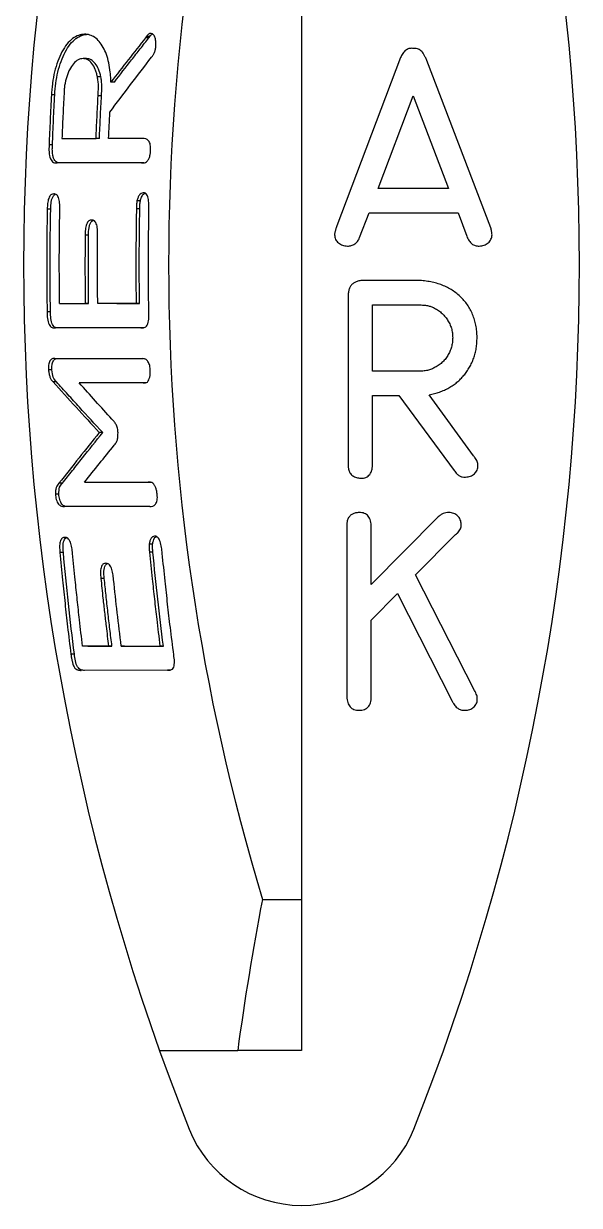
# Model space of a CAD drawing. Header units: inches. Extents: x -0.29 to 0.29, y -0.97 to 0.97.
# Drawn here: x -0.287 to 0.287, y -0.973 to 0.249 of the extents above; entities that cross this region are included whole.
import ezdxf

# ---------------------------------------------------------------- set-up
doc = ezdxf.new("R2010")
doc.units = ezdxf.units.IN
doc.header["$MEASUREMENT"] = 0

msp = doc.modelspace()

# ---------------------------------------------------------------- linework, layer by layer
at = {"color": 7, "linetype": 'Continuous', "lineweight": 25}
for p, q in [((0, 0.8125), (0, -0.8125)), ((-0.1578, 0.2348), (-0.1613, 0.2348)), ((-0.157, 0.236), (-0.1605, 0.236)), ((-0.2225, 0.2133), (-0.226, 0.2133)), ((0.1025, 0.2142), (0.0367, 0.0402)), ((0.1959, 0.0381), (0.1295, 0.2114)), ((-0.2076, 0.1943), (-0.2111, 0.1943)), ((-0.1936, 0.189), (-0.1971, 0.189)), ((-0.2553, 0.1759), (-0.2588, 0.1759)), ((-0.2069, 0.1746), (-0.2105, 0.1746)), ((0.0794, 0.0788), (0.1157, 0.1748)), ((0.1157, 0.1748), (0.152, 0.0788)), ((-0.2577, 0.1239), (-0.2612, 0.1239)), ((-0.2091, 0.1306), (-0.2126, 0.1306)), ((-0.1657, 0.1054), (-0.2527, 0.1054)), ((-0.1632, 0.1054), (-0.1657, 0.1054)), ((0.152, 0.0788), (0.0794, 0.0788)), ((-0.1667, 0.0663), (-0.1702, 0.0663)), ((-0.2595, 0.0577), (-0.263, 0.0577)), ((-0.1673, 0.058), (-0.1708, 0.058)), ((0.0601, 0.0281), (0.0699, 0.0536)), ((0.0699, 0.0536), (0.1621, 0.0536)), ((0.1621, 0.0536), (0.171, 0.0296)), ((-0.2204, 0.0306), (-0.2239, 0.0306)), ((0.1189, -0.0162), (0.0669, -0.0161)), ((0.0483, -0.0338), (0.0484, -0.2028)), ((-0.2597, -0.0485), (-0.2632, -0.0485)), ((-0.2503, -0.04), (-0.2238, -0.04)), ((-0.237, -0.04), (-0.2335, -0.04)), ((-0.2203, -0.04), (-0.2238, -0.04)), ((-0.1909, -0.04), (-0.1874, -0.04)), ((-0.1676, -0.04), (-0.1711, -0.04)), ((0.0736, -0.11), (0.0736, -0.0414)), ((0.0736, -0.0414), (0.1199, -0.0414)), ((-0.1663, -0.0652), (-0.2544, -0.0653)), ((-0.1628, -0.0652), (-0.1663, -0.0652)), ((-0.2552, -0.0969), (-0.164, -0.0969)), ((-0.2582, -0.1087), (-0.2617, -0.1087)), ((-0.2536, -0.1209), (-0.2571, -0.1209)), ((-0.1604, -0.1221), (-0.2299, -0.1221)), ((0.1177, -0.11), (0.0736, -0.11)), ((0.1781, -0.1976), (0.1321, -0.1343)), ((0.0736, -0.204), (0.0736, -0.1352)), ((0.0736, -0.1352), (0.1008, -0.1352)), ((0.1008, -0.1352), (0.158, -0.2125)), ((-0.2057, -0.1734), (-0.2092, -0.1734)), ((-0.2474, -0.2259), (-0.2509, -0.2259)), ((-0.2244, -0.2247), (-0.155, -0.2246)), ((-0.2511, -0.237), (-0.2546, -0.237)), ((-0.1569, -0.2498), (-0.2453, -0.2499)), ((0.1407, -0.2612), (0.0722, -0.3305)), ((0.0469, -0.2729), (0.047, -0.4463)), ((0.0722, -0.3305), (0.0722, -0.2717)), ((0.118, -0.3206), (0.1595, -0.2788)), ((-0.154, -0.2888), (-0.1575, -0.2888)), ((-0.2464, -0.2973), (-0.2499, -0.2973)), ((-0.1537, -0.297), (-0.1572, -0.297)), ((-0.204, -0.3242), (-0.2076, -0.3242)), ((0.1791, -0.4401), (0.118, -0.3206)), ((0.0722, -0.3673), (0.0993, -0.3398)), ((0.0993, -0.3398), (0.1558, -0.4512)), ((0.0722, -0.4466), (0.0722, -0.3673)), ((-0.235, -0.4027), (-0.2386, -0.4027)), ((-0.2212, -0.3943), (-0.2177, -0.3943)), ((-0.1961, -0.3942), (-0.1997, -0.3942)), ((-0.1865, -0.3942), (-0.1464, -0.3942)), ((-0.183, -0.3942), (-0.1865, -0.3942)), ((-0.183, -0.3942), (-0.1429, -0.3942)), ((-0.1429, -0.3942), (-0.1464, -0.3942)), ((-0.1387, -0.4191), (-0.2279, -0.4193)), ((-0.1352, -0.4191), (-0.1387, -0.4191)), ((-0.0404, -0.6562), (0, -0.6562)), ((0, -0.8125), (-0.066, -0.8125))]:
    msp.add_line(p, q, dxfattribs=at)
at = {"color": 7, "linetype": 'Continuous', "lineweight": 25, "flags": 128}
for points in [[(-0.2335, -0.04), (-0.2269, -0.04), (-0.2203, -0.04)], [(-0.1874, -0.04), (-0.1775, -0.04), (-0.1676, -0.04)]]:
    msp.add_lwpolyline(points, dxfattribs=at)
at = {"color": 7, "linetype": 'Continuous', "lineweight": 25}
for centre, radius, start, end in [((2.1288, 0), 2.4163, 158.2916, 201.7084), ((-2.1288, 0), 2.4163, 338.2916, 21.7084), ((2.1288, 0), 2.2663, 163.1676, 196.8324), ((2.741, -1.193), 2.8327, 169.0781, 172.2812), ((0, -0.8475), 0.125, 201.7084, 338.2916)]:
    msp.add_arc(centre, radius, start, end, dxfattribs=at)
for points, knots in [([(-0.2244, 0.2384), (-0.2254, 0.2383), (-0.2275, 0.2382), (-0.2317, 0.2371), (-0.2369, 0.2343), (-0.2428, 0.2285), (-0.248, 0.2205), (-0.2524, 0.2107), (-0.2557, 0.1997), (-0.2574, 0.1899), (-0.2583, 0.1819), (-0.2586, 0.1779), (-0.2588, 0.1759)], [0, 0, 0, 0, 0.062561, 0.12483, 0.249924, 0.374042, 0.499517, 0.624277, 0.749287, 0.874676, 0.93723, 1, 1, 1, 1]), ([(-0.2553, 0.1759), (-0.255, 0.1799), (-0.2546, 0.1839), (-0.2536, 0.1917), (-0.2529, 0.1956), (-0.2511, 0.2031), (-0.25, 0.2069), (-0.2475, 0.2138), (-0.2461, 0.217), (-0.2429, 0.223), (-0.2411, 0.2257), (-0.2374, 0.2304), (-0.2354, 0.2323), (-0.2314, 0.2354), (-0.2293, 0.2365), (-0.2251, 0.238), (-0.223, 0.2383), (-0.2209, 0.2384)], [0, 0, 0, 0, 0.125, 0.125, 0.25, 0.25, 0.375, 0.375, 0.5, 0.5, 0.625, 0.625, 0.75, 0.75, 0.875, 0.875, 1, 1, 1, 1]), ([(-0.1971, 0.189), (-0.1972, 0.1907), (-0.1973, 0.1941), (-0.198, 0.2008), (-0.1997, 0.2121), (-0.2047, 0.2259), (-0.2121, 0.2346), (-0.2181, 0.2375), (-0.2217, 0.2383), (-0.2235, 0.2384), (-0.2244, 0.2384)], [0, 0, 0, 0, 0.06268, 0.12502, 0.249766, 0.499213, 0.748811, 0.873947, 0.936777, 1, 1, 1, 1]), ([(-0.1613, 0.2348), (-0.1673, 0.2272), (-0.1793, 0.212), (-0.1912, 0.1967), (-0.1971, 0.189)], [0, 0, 0, 0, 0.498465, 1, 1, 1, 1]), ([(-0.1936, 0.189), (-0.1877, 0.1966), (-0.1817, 0.2043), (-0.1758, 0.2119), (-0.1728, 0.2157), (-0.1698, 0.2196), (-0.1668, 0.2234), (-0.1638, 0.2272), (-0.1608, 0.231), (-0.1578, 0.2348)], [0, 0, 0, 0, 0.000993294, 0.000993294, 0.000993294, 0.001489953, 0.001489953, 0.001489953, 0.001986617, 0.001986617, 0.001986617, 0.001986617]), ([(-0.1605, 0.236), (-0.1606, 0.2358), (-0.1609, 0.2353), (-0.1612, 0.235), (-0.1613, 0.2348)], [0, 0, 0, 0, 0.50002, 1, 1, 1, 1]), ([(-0.156, 0.2393), (-0.1564, 0.2393), (-0.1571, 0.2391), (-0.1583, 0.2385), (-0.1594, 0.2374), (-0.1601, 0.2365), (-0.1605, 0.236)], [0, 0, 0, 0, 0.250746, 0.499068, 0.748607, 1, 1, 1, 1]), ([(-0.1578, 0.2348), (-0.1577, 0.2349), (-0.1577, 0.235), (-0.1576, 0.2351), (-0.1575, 0.2352), (-0.1574, 0.2352), (-0.1574, 0.2353), (-0.1572, 0.2355), (-0.1571, 0.2358), (-0.157, 0.236)], [0, 0, 0, 0, 0.00001241595, 0.00001241595, 0.00001241595, 0.00002486355, 0.00002486355, 0.00002486355, 0.00004944854, 0.00004944854, 0.00004944854, 0.00004944854]), ([(-0.157, 0.236), (-0.1565, 0.2367), (-0.1557, 0.2378), (-0.1548, 0.2384), (-0.1544, 0.2386)], [0, 0, 0, 0, 0.556589, 1, 1, 1, 1]), ([(-0.1506, 0.2265), (-0.1506, 0.2274), (-0.1507, 0.229), (-0.1508, 0.2322), (-0.1515, 0.2358), (-0.1532, 0.2382), (-0.1548, 0.239), (-0.1556, 0.2392), (-0.156, 0.2393)], [0, 0, 0, 0, 0.150486, 0.249393, 0.499165, 0.749029, 0.892087, 1, 1, 1, 1]), ([(-0.1551, 0.2148), (-0.1545, 0.2155), (-0.1535, 0.2169), (-0.1519, 0.2195), (-0.1511, 0.2229), (-0.1508, 0.2253), (-0.1506, 0.2265)], [0, 0, 0, 0, 0.250653, 0.499596, 0.748807, 1, 1, 1, 1]), ([(0.1151, 0.2238), (0.1144, 0.2239), (0.113, 0.2239), (0.1111, 0.2236), (0.1093, 0.2228), (0.1076, 0.2218), (0.1061, 0.2204), (0.1047, 0.2186), (0.1035, 0.2165), (0.1028, 0.215), (0.1025, 0.2142)], [0, 0, 0, 0, 0.1216, 0.234761, 0.346222, 0.458938, 0.577979, 0.706875, 0.847112, 1, 1, 1, 1]), ([(0.1295, 0.2114), (0.1291, 0.2125), (0.1282, 0.2146), (0.1267, 0.2175), (0.1253, 0.2197), (0.1236, 0.2214), (0.1219, 0.2227), (0.1198, 0.2234), (0.1175, 0.2238), (0.1159, 0.2238), (0.1151, 0.2238)], [0, 0, 0, 0, 0.1782, 0.330029, 0.459111, 0.5663, 0.664595, 0.76729, 0.87824, 1, 1, 1, 1]), ([(-0.226, 0.2133), (-0.2268, 0.2132), (-0.2285, 0.213), (-0.2319, 0.2117), (-0.236, 0.2082), (-0.2396, 0.2029), (-0.2419, 0.1977), (-0.2428, 0.1948), (-0.2433, 0.1933)], [0, 0, 0, 0, 0.125351, 0.250219, 0.499842, 0.749682, 0.874203, 1, 1, 1, 1]), ([(-0.2111, 0.1943), (-0.2114, 0.1957), (-0.2121, 0.1984), (-0.2138, 0.2035), (-0.2167, 0.2086), (-0.2203, 0.2118), (-0.2235, 0.213), (-0.2252, 0.2132), (-0.226, 0.2133)], [0, 0, 0, 0, 0.125164, 0.249588, 0.499504, 0.749543, 0.874284, 1, 1, 1, 1]), ([(-0.2076, 0.1943), (-0.2083, 0.1971), (-0.2089, 0.1998), (-0.2109, 0.2045), (-0.2121, 0.2065), (-0.2147, 0.2098), (-0.2161, 0.2112), (-0.2192, 0.2128), (-0.2208, 0.2131), (-0.2225, 0.2133)], [0, 0, 0, 0, 0.25, 0.25, 0.5, 0.5, 0.75, 0.75, 1, 1, 1, 1]), ([(-0.1983, 0.1578), (-0.1912, 0.1673), (-0.1769, 0.1864), (-0.1623, 0.2053), (-0.1551, 0.2148)], [0, 0, 0, 0, 0.501874, 1, 1, 1, 1]), ([(-0.2433, 0.1933), (-0.2436, 0.192), (-0.2443, 0.1894), (-0.2451, 0.1853), (-0.2455, 0.181), (-0.2456, 0.1782), (-0.2457, 0.1768)], [0, 0, 0, 0, 0.250616, 0.50081, 0.75041, 1, 1, 1, 1]), ([(-0.2105, 0.1746), (-0.2104, 0.1763), (-0.2102, 0.1797), (-0.21, 0.1847), (-0.2103, 0.1897), (-0.2109, 0.1927), (-0.2111, 0.1943)], [0, 0, 0, 0, 0.251344, 0.502471, 0.751248, 1, 1, 1, 1]), ([(-0.2069, 0.1746), (-0.2068, 0.178), (-0.2066, 0.1814), (-0.2066, 0.1864), (-0.2067, 0.188), (-0.2071, 0.1912), (-0.2074, 0.1927), (-0.2076, 0.1943)], [0, 0, 0, 0, 0.5, 0.5, 0.75, 0.75, 1, 1, 1, 1]), ([(-0.2588, 0.1759), (-0.2592, 0.1672), (-0.2601, 0.1499), (-0.2608, 0.1326), (-0.2612, 0.1239)], [0, 0, 0, 0, 0.5, 1, 1, 1, 1]), ([(-0.2577, 0.1239), (-0.2575, 0.1283), (-0.2573, 0.1326), (-0.2572, 0.1369), (-0.257, 0.1413), (-0.2568, 0.1456), (-0.2566, 0.1499), (-0.2562, 0.1586), (-0.2558, 0.1672), (-0.2553, 0.1759)], [0, 0, 0, 0, 0.000330099, 0.000330099, 0.000330099, 0.000660198, 0.000660198, 0.000660198, 0.001320388, 0.001320388, 0.001320388, 0.001320388]), ([(-0.2457, 0.1768), (-0.2461, 0.1691), (-0.2469, 0.1537), (-0.2476, 0.1383), (-0.2479, 0.1306)], [0, 0, 0, 0, 0.500059, 1, 1, 1, 1]), ([(-0.2126, 0.1306), (-0.2123, 0.138), (-0.2116, 0.1526), (-0.2108, 0.1673), (-0.2105, 0.1746)], [0, 0, 0, 0, 0.499942, 1, 1, 1, 1]), ([(-0.2091, 0.1306), (-0.2089, 0.1343), (-0.2088, 0.138), (-0.2086, 0.1416), (-0.2084, 0.1453), (-0.2083, 0.149), (-0.2081, 0.1526), (-0.2077, 0.16), (-0.2074, 0.1673), (-0.2069, 0.1746)], [0, 0, 0, 0, 0.000279707, 0.000279707, 0.000279707, 0.000559414, 0.000559414, 0.000559414, 0.001118828, 0.001118828, 0.001118828, 0.001118828]), ([(-0.1996, 0.1306), (-0.1994, 0.1352), (-0.199, 0.1442), (-0.1985, 0.1533), (-0.1983, 0.1578)], [0, 0, 0, 0, 0.499966, 1, 1, 1, 1]), ([(-0.2612, 0.1239), (-0.2612, 0.1227), (-0.2613, 0.1202), (-0.2612, 0.1152), (-0.2603, 0.1104), (-0.2584, 0.1072), (-0.2566, 0.1058), (-0.2547, 0.1053), (-0.2534, 0.1053), (-0.2527, 0.1054)], [0, 0, 0, 0, 0.124874, 0.2494117, 0.4984614, 0.6211107, 0.7491442, 0.8741644, 1, 1, 1, 1]), ([(-0.2502, 0.1055), (-0.2511, 0.1055), (-0.2528, 0.1055), (-0.255, 0.1072), (-0.2566, 0.1101), (-0.2576, 0.1144), (-0.2579, 0.1191), (-0.2577, 0.1225), (-0.2577, 0.1239)], [0, 0, 0, 0, 0.189786, 0.34207, 0.495125, 0.636594, 0.85121, 1, 1, 1, 1]), ([(-0.1561, 0.1181), (-0.1561, 0.1191), (-0.1561, 0.1211), (-0.1563, 0.1241), (-0.1571, 0.1266), (-0.1586, 0.1291), (-0.1611, 0.1305), (-0.1631, 0.1306), (-0.1642, 0.1306)], [0, 0, 0, 0, 0.125401, 0.250485, 0.375452, 0.500728, 0.749431, 1, 1, 1, 1]), ([(-0.1613, 0.1057), (-0.1607, 0.1063), (-0.1594, 0.1075), (-0.1575, 0.11), (-0.1567, 0.1132), (-0.1563, 0.1159), (-0.1562, 0.1173), (-0.1561, 0.1181)], [0, 0, 0, 0, 0.250657, 0.499941, 0.749049, 0.846768, 1, 1, 1, 1]), ([(-0.1657, 0.1054), (-0.165, 0.1054), (-0.1635, 0.1053), (-0.1621, 0.1055), (-0.1613, 0.1057)], [0, 0, 0, 0, 0.500125, 1, 1, 1, 1]), ([(-0.2563, 0.0733), (-0.2568, 0.0732), (-0.2578, 0.073), (-0.2592, 0.0725), (-0.2606, 0.071), (-0.2619, 0.0681), (-0.2629, 0.0634), (-0.263, 0.0596), (-0.263, 0.0577)], [0, 0, 0, 0, 0.125128, 0.250336, 0.372543, 0.500482, 0.74984, 1, 1, 1, 1]), ([(-0.2501, 0.0565), (-0.25, 0.0585), (-0.25, 0.0625), (-0.2507, 0.0675), (-0.2519, 0.0707), (-0.2532, 0.0724), (-0.2547, 0.0732), (-0.2558, 0.0733), (-0.2563, 0.0733)], [0, 0, 0, 0, 0.248474, 0.497542, 0.623156, 0.748543, 0.8738, 1, 1, 1, 1]), ([(-0.1639, 0.0746), (-0.1645, 0.0743), (-0.1658, 0.0739), (-0.1678, 0.0726), (-0.1692, 0.0697), (-0.1699, 0.0674), (-0.1702, 0.0663)], [0, 0, 0, 0, 0.250382, 0.499317, 0.748712, 1, 1, 1, 1]), ([(-0.1667, 0.0663), (-0.1663, 0.0675), (-0.1657, 0.0697), (-0.1644, 0.0724), (-0.163, 0.0735), (-0.1621, 0.0739), (-0.1617, 0.074)], [0, 0, 0, 0, 0.334463, 0.582994, 0.832977, 1, 1, 1, 1]), ([(-0.1578, 0.0565), (-0.1578, 0.0586), (-0.1578, 0.0628), (-0.1583, 0.068), (-0.1594, 0.0715), (-0.1607, 0.0736), (-0.1623, 0.0744), (-0.1633, 0.0745), (-0.1639, 0.0746)], [0, 0, 0, 0, 0.249249, 0.498761, 0.623969, 0.748938, 0.874207, 1, 1, 1, 1]), ([(-0.2595, 0.0577), (-0.2594, 0.0603), (-0.2593, 0.0642), (-0.2581, 0.0688), (-0.2568, 0.0714), (-0.2556, 0.0726), (-0.2549, 0.0727), (-0.2547, 0.0728)], [0, 0, 0, 0, 0.407166, 0.597143, 0.788791, 0.953927, 1, 1, 1, 1]), ([(-0.1702, 0.0663), (-0.1704, 0.0649), (-0.1708, 0.0622), (-0.1708, 0.0594), (-0.1708, 0.058)], [0, 0, 0, 0, 0.500012, 1, 1, 1, 1]), ([(-0.1673, 0.058), (-0.1673, 0.0587), (-0.1673, 0.0594), (-0.1673, 0.0601), (-0.1673, 0.0608), (-0.1672, 0.0615), (-0.1672, 0.0622), (-0.1671, 0.0636), (-0.1669, 0.0649), (-0.1667, 0.0663)], [0, 0, 0, 0, 0.0000536059, 0.0000536059, 0.0000536059, 0.0001073128, 0.0001073128, 0.0001073128, 0.00021372, 0.00021372, 0.00021372, 0.00021372]), ([(-0.263, 0.0577), (-0.2632, 0.048), (-0.2635, 0.0303), (-0.2635, 0.0111), (-0.2635, -0.0059), (-0.2635, -0.0236), (-0.2633, -0.0398), (-0.2632, -0.0485)], [0, 0, 0, 0, 0.274225, 0.5, 0.543189, 0.752561, 1, 1, 1, 1]), ([(-0.2597, -0.0485), (-0.26, -0.0308), (-0.2601, -0.0131), (-0.26, 0.0223), (-0.2599, 0.04), (-0.2595, 0.0577)], [0, 0, 0, 0, 0.5, 0.5, 1, 1, 1, 1]), ([(-0.2503, -0.04), (-0.2504, -0.0327), (-0.2505, -0.0194), (-0.2506, 0.0027), (-0.2505, 0.0276), (-0.2502, 0.0464), (-0.2501, 0.0565)], [0, 0, 0, 0, 0.225669, 0.41467, 0.687712, 1, 1, 1, 1]), ([(-0.1708, 0.058), (-0.1709, 0.0489), (-0.1712, 0.0326), (-0.1713, 0.0132), (-0.1713, -0.0031), (-0.1713, -0.0194), (-0.1712, -0.0328), (-0.1711, -0.04)], [0, 0, 0, 0, 0.277582, 0.500005, 0.59165, 0.778807, 1, 1, 1, 1]), ([(-0.158, -0.0492), (-0.1581, -0.0403), (-0.1583, -0.0239), (-0.1584, 0.0012), (-0.1583, 0.0275), (-0.158, 0.0463), (-0.1578, 0.0565)], [0, 0, 0, 0, 0.252679, 0.465411, 0.712478, 1, 1, 1, 1]), ([(-0.2171, 0.0463), (-0.2176, 0.0462), (-0.2186, 0.0461), (-0.2201, 0.0455), (-0.2214, 0.0441), (-0.2228, 0.0411), (-0.2237, 0.0364), (-0.2238, 0.0326), (-0.2239, 0.0306)], [0, 0, 0, 0, 0.1253197, 0.250709, 0.3730725, 0.5009608, 0.7502475, 1, 1, 1, 1]), ([(-0.2204, 0.0306), (-0.2203, 0.0332), (-0.2202, 0.0371), (-0.219, 0.0418), (-0.2177, 0.0444), (-0.2165, 0.0456), (-0.2157, 0.0458), (-0.2156, 0.0458)], [0, 0, 0, 0, 0.400035, 0.591063, 0.783678, 0.950098, 1, 1, 1, 1]), ([(-0.2109, 0.0294), (-0.2109, 0.0314), (-0.2109, 0.0355), (-0.2115, 0.0405), (-0.2128, 0.0437), (-0.214, 0.0455), (-0.2156, 0.0462), (-0.2166, 0.0463), (-0.2171, 0.0463)], [0, 0, 0, 0, 0.25045, 0.499211, 0.62408, 0.749078, 0.874148, 1, 1, 1, 1]), ([(0.0367, 0.0402), (0.0365, 0.0396), (0.036, 0.0384), (0.0354, 0.0368), (0.0351, 0.0355), (0.0346, 0.0342), (0.0343, 0.0328), (0.0343, 0.0317), (0.0343, 0.0311)], [0, 0, 0, 0, 0.220157, 0.39487, 0.541435, 0.649468, 0.826608, 1, 1, 1, 1]), ([(0.1971, 0.0311), (0.1971, 0.0317), (0.197, 0.0328), (0.1967, 0.0346), (0.1964, 0.0364), (0.196, 0.0376), (0.1959, 0.0381)], [0, 0, 0, 0, 0.2259974, 0.4914178, 0.7662558, 1, 1, 1, 1]), ([(-0.2239, 0.0306), (-0.2239, 0.0247), (-0.224, 0.0145), (-0.224, -0.0013), (-0.224, -0.0189), (-0.2239, -0.0323), (-0.2238, -0.04)], [0, 0, 0, 0, 0.252947, 0.433606, 0.670836, 1, 1, 1, 1]), ([(-0.2203, -0.04), (-0.2204, -0.0341), (-0.2204, -0.0282), (-0.2205, -0.0223), (-0.2205, -0.0165), (-0.2205, -0.0106), (-0.2205, -0.0047), (-0.2205, 0.0071), (-0.2205, 0.0189), (-0.2204, 0.0306)], [0, 0, 0, 0, 0.000448495, 0.000448495, 0.000448495, 0.000896988, 0.000896988, 0.000896988, 0.001793958, 0.001793958, 0.001793958, 0.001793958]), ([(-0.2108, -0.04), (-0.2109, -0.0335), (-0.211, -0.0219), (-0.211, -0.0086), (-0.211, 0.008), (-0.211, 0.0196), (-0.2109, 0.0294)], [0, 0, 0, 0, 0.28196, 0.500001, 0.576135, 1, 1, 1, 1]), ([(0.0343, 0.0311), (0.0343, 0.0303), (0.0345, 0.0287), (0.0352, 0.0263), (0.0365, 0.0243), (0.0382, 0.0226), (0.0402, 0.0212), (0.0424, 0.0202), (0.0449, 0.0195), (0.0466, 0.0195), (0.0475, 0.0194)], [0, 0, 0, 0, 0.127988, 0.249904, 0.36818, 0.490097, 0.615322, 0.739205, 0.865718, 1, 1, 1, 1]), ([(0.0475, 0.0194), (0.0482, 0.0194), (0.0496, 0.0194), (0.0515, 0.0199), (0.0534, 0.0205), (0.0551, 0.0215), (0.0566, 0.0227), (0.0579, 0.0242), (0.0591, 0.026), (0.0598, 0.0274), (0.0601, 0.0281)], [0, 0, 0, 0, 0.130338, 0.252182, 0.370626, 0.488416, 0.604093, 0.72711, 0.858039, 1, 1, 1, 1]), ([(0.171, 0.0296), (0.1713, 0.0288), (0.172, 0.0271), (0.1733, 0.025), (0.1746, 0.0231), (0.1762, 0.0217), (0.1779, 0.0205), (0.1798, 0.0198), (0.1818, 0.0194), (0.1832, 0.0194), (0.1839, 0.0194)], [0, 0, 0, 0, 0.155712, 0.294933, 0.423708, 0.54252, 0.656478, 0.767676, 0.879718, 1, 1, 1, 1]), ([(0.1839, 0.0194), (0.1847, 0.0195), (0.1865, 0.0195), (0.1889, 0.0203), (0.1912, 0.0213), (0.1932, 0.0227), (0.1949, 0.0244), (0.1961, 0.0264), (0.1969, 0.0287), (0.197, 0.0303), (0.1971, 0.0311)], [0, 0, 0, 0, 0.134406, 0.263812, 0.388741, 0.514081, 0.63611, 0.756416, 0.874147, 1, 1, 1, 1]), ([(0.2875, 0), (0.2875, 0.0001), (0.2875, 0.0004), (0.2875, 0.0007), (0.2875, 0.0008)], [0, 0, 0, 0, 0.471465, 1, 1, 1, 1]), ([(0.0669, -0.0161), (0.0654, -0.0161), (0.0625, -0.0161), (0.0585, -0.0168), (0.0551, -0.0181), (0.0523, -0.02), (0.0502, -0.0227), (0.0489, -0.0259), (0.0483, -0.0297), (0.0483, -0.0324), (0.0483, -0.0338)], [0, 0, 0, 0, 0.15384, 0.286948, 0.403942, 0.512601, 0.619501, 0.731605, 0.857209, 1, 1, 1, 1]), ([(0.1817, -0.075), (0.1816, -0.0729), (0.1814, -0.0687), (0.1805, -0.0626), (0.1791, -0.0568), (0.1771, -0.0513), (0.1747, -0.0461), (0.1717, -0.0412), (0.1681, -0.0367), (0.1641, -0.0326), (0.1597, -0.0288), (0.1548, -0.0255), (0.1497, -0.0227), (0.1442, -0.0204), (0.1383, -0.0185), (0.1322, -0.0173), (0.1257, -0.0164), (0.1212, -0.0162), (0.1189, -0.0162)], [0, 0, 0, 0, 0.066973, 0.130798, 0.192516, 0.252737, 0.311919, 0.370508, 0.42962, 0.489933, 0.550435, 0.610788, 0.671641, 0.733202, 0.796041, 0.861499, 0.929372, 1, 1, 1, 1]), ([(-0.2632, -0.0485), (-0.2632, -0.0497), (-0.2631, -0.052), (-0.2628, -0.0566), (-0.2616, -0.0624), (-0.2586, -0.0648), (-0.2562, -0.0653), (-0.255, -0.0653), (-0.2544, -0.0653)], [0, 0, 0, 0, 0.125595, 0.251072, 0.499792, 0.748039, 0.874007, 1, 1, 1, 1]), ([(-0.2509, -0.0653), (-0.2521, -0.0653), (-0.2533, -0.0653), (-0.2557, -0.0643), (-0.2569, -0.0634), (-0.2586, -0.0601), (-0.2591, -0.0578), (-0.2596, -0.0532), (-0.2596, -0.0509), (-0.2597, -0.0485)], [0, 0, 0, 0, 0.25, 0.25, 0.5, 0.5, 0.75, 0.75, 1, 1, 1, 1]), ([(0.1199, -0.0414), (0.1217, -0.0414), (0.1249, -0.0415), (0.1293, -0.0418), (0.1331, -0.0428), (0.1353, -0.0438), (0.1364, -0.0442)], [0, 0, 0, 0, 0.3149808, 0.5657016, 0.782137, 1, 1, 1, 1]), ([(0.1364, -0.0442), (0.1379, -0.045), (0.1408, -0.0465), (0.1447, -0.0494), (0.1481, -0.0529), (0.151, -0.0568), (0.1534, -0.0611), (0.1552, -0.0656), (0.1562, -0.0704), (0.1564, -0.0737), (0.1564, -0.0754)], [0, 0, 0, 0, 0.125904, 0.249604, 0.372836, 0.49813, 0.624034, 0.747355, 0.872016, 1, 1, 1, 1]), ([(-0.1663, -0.0652), (-0.1657, -0.0653), (-0.1645, -0.0653), (-0.1622, -0.065), (-0.1592, -0.063), (-0.1581, -0.0572), (-0.1579, -0.0526), (-0.1579, -0.0503), (-0.158, -0.0492)], [0, 0, 0, 0, 0.125322, 0.25036, 0.499111, 0.747675, 0.87379, 1, 1, 1, 1]), ([(0.1321, -0.1343), (0.1339, -0.1339), (0.1376, -0.1332), (0.1428, -0.1316), (0.1478, -0.1296), (0.1525, -0.1273), (0.1568, -0.1246), (0.1609, -0.1215), (0.1647, -0.1181), (0.1681, -0.1143), (0.1712, -0.1102), (0.174, -0.1059), (0.1763, -0.1013), (0.1783, -0.0965), (0.1797, -0.0914), (0.1809, -0.0862), (0.1815, -0.0807), (0.1816, -0.0769), (0.1817, -0.075)], [0, 0, 0, 0, 0.066714, 0.131686, 0.194568, 0.256276, 0.316622, 0.377186, 0.437587, 0.498732, 0.559614, 0.620242, 0.681007, 0.741738, 0.803735, 0.867258, 0.932516, 1, 1, 1, 1]), ([(0.1564, -0.0754), (0.1564, -0.077), (0.1562, -0.0803), (0.1552, -0.0851), (0.1536, -0.0896), (0.1514, -0.0939), (0.1486, -0.0978), (0.1453, -0.1012), (0.1416, -0.1042), (0.1388, -0.1057), (0.1374, -0.1065)], [0, 0, 0, 0, 0.129781, 0.254908, 0.378839, 0.503945, 0.629035, 0.750834, 0.874122, 1, 1, 1, 1]), ([(-0.2552, -0.0969), (-0.2557, -0.0969), (-0.2566, -0.0969), (-0.2583, -0.0972), (-0.26, -0.0987), (-0.2612, -0.1012), (-0.2617, -0.1036), (-0.2618, -0.1061), (-0.2617, -0.1079), (-0.2617, -0.1087)], [0, 0, 0, 0, 0.1253737, 0.2506363, 0.4999935, 0.6265017, 0.7501874, 0.8750516, 1, 1, 1, 1]), ([(-0.2582, -0.1087), (-0.2583, -0.107), (-0.2583, -0.1052), (-0.2579, -0.1019), (-0.2574, -0.1004), (-0.2561, -0.0983), (-0.2552, -0.0976), (-0.2535, -0.0969), (-0.2526, -0.0969), (-0.2517, -0.0969)], [0, 0, 0, 0, 0.25, 0.25, 0.5, 0.5, 0.75, 0.75, 1, 1, 1, 1]), ([(-0.1564, -0.1094), (-0.1565, -0.1085), (-0.1567, -0.1067), (-0.157, -0.1041), (-0.1578, -0.1018), (-0.1591, -0.0992), (-0.1608, -0.0978), (-0.1626, -0.0972), (-0.1635, -0.097), (-0.164, -0.0969)], [0, 0, 0, 0, 0.12565, 0.251319, 0.374863, 0.50118, 0.749984, 0.849382, 1, 1, 1, 1]), ([(-0.2617, -0.1087), (-0.2616, -0.11), (-0.2612, -0.1125), (-0.2604, -0.1162), (-0.2589, -0.119), (-0.2577, -0.1203), (-0.2571, -0.1209)], [0, 0, 0, 0, 0.25111, 0.500407, 0.74894, 1, 1, 1, 1]), ([(-0.2536, -0.1209), (-0.2548, -0.1196), (-0.256, -0.1182), (-0.2576, -0.1139), (-0.2579, -0.1113), (-0.2582, -0.1087)], [0, 0, 0, 0, 0.5, 0.5, 1, 1, 1, 1]), ([(-0.1592, -0.1212), (-0.1588, -0.1204), (-0.158, -0.1189), (-0.1569, -0.1162), (-0.1565, -0.1128), (-0.1564, -0.1105), (-0.1564, -0.1094)], [0, 0, 0, 0, 0.251281, 0.501162, 0.749483, 1, 1, 1, 1]), ([(0.1374, -0.1065), (0.1361, -0.1071), (0.1335, -0.1084), (0.1299, -0.1093), (0.1268, -0.1097), (0.1241, -0.1099), (0.121, -0.11), (0.1188, -0.11), (0.1177, -0.11)], [0, 0, 0, 0, 0.211545, 0.424762, 0.540077, 0.67459, 0.828575, 1, 1, 1, 1]), ([(-0.2571, -0.1209), (-0.2492, -0.1297), (-0.2333, -0.1472), (-0.2172, -0.1647), (-0.2092, -0.1734)], [0, 0, 0, 0, 0.5021895, 1, 1, 1, 1]), ([(-0.2057, -0.1734), (-0.2137, -0.1647), (-0.2218, -0.1559), (-0.2298, -0.1472), (-0.2338, -0.1428), (-0.2377, -0.1384), (-0.2417, -0.134), (-0.2457, -0.1297), (-0.2497, -0.1253), (-0.2536, -0.1209)], [0, 0, 0, 0, 0.00130655, 0.00130655, 0.00130655, 0.001959841, 0.001959841, 0.001959841, 0.002613136, 0.002613136, 0.002613136, 0.002613136]), ([(-0.1961, -0.1596), (-0.2018, -0.1534), (-0.2131, -0.1409), (-0.2243, -0.1284), (-0.2299, -0.1221)], [0, 0, 0, 0, 0.498446, 1, 1, 1, 1]), ([(-0.1639, -0.1221), (-0.1631, -0.1221), (-0.1615, -0.1222), (-0.16, -0.1215), (-0.1592, -0.1212)], [0, 0, 0, 0, 0.500394, 1, 1, 1, 1]), ([(-0.1898, -0.1737), (-0.1899, -0.1729), (-0.19, -0.1714), (-0.1903, -0.169), (-0.1909, -0.1668), (-0.1921, -0.1644), (-0.1939, -0.1621), (-0.1954, -0.1604), (-0.1961, -0.1596)], [0, 0, 0, 0, 0.1252084, 0.2504724, 0.3747414, 0.4996642, 0.7496725, 1, 1, 1, 1]), ([(-0.2092, -0.1734), (-0.2161, -0.1821), (-0.2302, -0.1996), (-0.244, -0.2171), (-0.2509, -0.2259)], [0, 0, 0, 0, 0.497824, 1, 1, 1, 1]), ([(-0.2474, -0.2259), (-0.244, -0.2215), (-0.2405, -0.2171), (-0.237, -0.2128), (-0.2336, -0.2084), (-0.2301, -0.204), (-0.2266, -0.1996), (-0.2197, -0.1909), (-0.2127, -0.1822), (-0.2057, -0.1734)], [0, 0, 0, 0, 0.000646895, 0.000646895, 0.000646895, 0.001293789, 0.001293789, 0.001293789, 0.002587509, 0.002587509, 0.002587509, 0.002587509]), ([(-0.1938, -0.1866), (-0.1932, -0.1859), (-0.1921, -0.1846), (-0.1905, -0.1819), (-0.19, -0.1787), (-0.1899, -0.176), (-0.1899, -0.1746), (-0.1898, -0.1737)], [0, 0, 0, 0, 0.2511275, 0.5006446, 0.7489669, 0.8467647, 1, 1, 1, 1]), ([(-0.2244, -0.2247), (-0.2193, -0.2183), (-0.2092, -0.2056), (-0.1989, -0.1929), (-0.1938, -0.1866)], [0, 0, 0, 0, 0.5016103, 1, 1, 1, 1]), ([(0.0484, -0.2028), (0.0484, -0.204), (0.0483, -0.206), (0.0484, -0.2085), (0.0484, -0.2101), (0.0486, -0.2109), (0.0487, -0.2113)], [0, 0, 0, 0, 0.428028, 0.697539, 0.863684, 1, 1, 1, 1]), ([(0.0611, -0.2206), (0.0621, -0.2206), (0.064, -0.2206), (0.0667, -0.2199), (0.0689, -0.2186), (0.0707, -0.2167), (0.0721, -0.2143), (0.0731, -0.2113), (0.0735, -0.2078), (0.0736, -0.2053), (0.0736, -0.204)], [0, 0, 0, 0, 0.124646, 0.23419, 0.339077, 0.444245, 0.558359, 0.685896, 0.832567, 1, 1, 1, 1]), ([(0.1697, -0.2195), (0.1706, -0.2194), (0.1723, -0.2193), (0.1748, -0.2187), (0.177, -0.2176), (0.1789, -0.2161), (0.1805, -0.2143), (0.1817, -0.2122), (0.1825, -0.2099), (0.1826, -0.2082), (0.1826, -0.2074)], [0, 0, 0, 0, 0.135725, 0.26129, 0.384102, 0.506106, 0.628917, 0.747851, 0.870992, 1, 1, 1, 1]), ([(0.1793, -0.1991), (0.179, -0.1989), (0.1786, -0.1984), (0.1782, -0.1978), (0.1781, -0.1976)], [0, 0, 0, 0, 0.617839, 1, 1, 1, 1]), ([(0.1826, -0.2074), (0.1826, -0.2067), (0.1825, -0.2053), (0.1819, -0.2032), (0.1808, -0.2011), (0.1798, -0.1998), (0.1793, -0.1991)], [0, 0, 0, 0, 0.226314, 0.465329, 0.719634, 1, 1, 1, 1]), ([(0.0487, -0.2113), (0.0488, -0.212), (0.0491, -0.2133), (0.0501, -0.2151), (0.0514, -0.2168), (0.053, -0.2181), (0.0547, -0.2192), (0.0568, -0.22), (0.0589, -0.2205), (0.0604, -0.2205), (0.0611, -0.2206)], [0, 0, 0, 0, 0.123486, 0.242589, 0.362825, 0.484354, 0.610953, 0.735309, 0.865134, 1, 1, 1, 1]), ([(0.158, -0.2125), (0.1585, -0.2132), (0.1593, -0.2144), (0.1608, -0.216), (0.1621, -0.2172), (0.1639, -0.2185), (0.1664, -0.2194), (0.1686, -0.2195), (0.1697, -0.2195)], [0, 0, 0, 0, 0.167856, 0.314748, 0.444139, 0.555043, 0.763862, 1, 1, 1, 1]), ([(-0.2509, -0.2259), (-0.2514, -0.2264), (-0.2525, -0.2276), (-0.2539, -0.2299), (-0.2545, -0.2333), (-0.2546, -0.2358), (-0.2546, -0.237)], [0, 0, 0, 0, 0.250419, 0.498233, 0.747953, 1, 1, 1, 1]), ([(-0.2511, -0.237), (-0.251, -0.2345), (-0.2509, -0.232), (-0.2499, -0.2291), (-0.2494, -0.2284), (-0.2485, -0.227), (-0.2479, -0.2264), (-0.2474, -0.2259)], [0, 0, 0, 0, 0.5, 0.5, 0.75, 0.75, 1, 1, 1, 1]), ([(-0.1537, -0.2259), (-0.1545, -0.2254), (-0.1561, -0.2246), (-0.1577, -0.2246), (-0.1585, -0.2246)], [0, 0, 0, 0, 0.500012, 1, 1, 1, 1]), ([(-0.1493, -0.2375), (-0.1494, -0.2364), (-0.1498, -0.234), (-0.1506, -0.2306), (-0.152, -0.2279), (-0.1531, -0.2266), (-0.1537, -0.2259)], [0, 0, 0, 0, 0.251207, 0.500767, 0.749116, 1, 1, 1, 1]), ([(-0.2546, -0.237), (-0.2545, -0.238), (-0.2543, -0.2399), (-0.2538, -0.2429), (-0.2527, -0.2454), (-0.251, -0.2481), (-0.2484, -0.2497), (-0.2464, -0.2498), (-0.2453, -0.2499)], [0, 0, 0, 0, 0.125446, 0.250878, 0.375872, 0.501111, 0.749859, 1, 1, 1, 1]), ([(-0.2418, -0.2499), (-0.2429, -0.2498), (-0.2439, -0.2498), (-0.2459, -0.2491), (-0.247, -0.2485), (-0.2488, -0.2462), (-0.2496, -0.2446), (-0.2507, -0.241), (-0.2509, -0.239), (-0.2511, -0.237)], [0, 0, 0, 0, 0.25, 0.25, 0.5, 0.5, 0.75, 0.75, 1, 1, 1, 1]), ([(-0.1569, -0.2498), (-0.1559, -0.2498), (-0.1539, -0.2497), (-0.1514, -0.2483), (-0.15, -0.2459), (-0.1492, -0.2435), (-0.1491, -0.2405), (-0.1492, -0.2385), (-0.1493, -0.2375)], [0, 0, 0, 0, 0.250102, 0.49903, 0.62379, 0.748755, 0.874021, 1, 1, 1, 1]), ([(0.0594, -0.2562), (0.0582, -0.2562), (0.0559, -0.2564), (0.0527, -0.2575), (0.0501, -0.2594), (0.0488, -0.2612), (0.0482, -0.2621)], [0, 0, 0, 0, 0.272628, 0.518129, 0.754978, 1, 1, 1, 1]), ([(0.0722, -0.2717), (0.0722, -0.2704), (0.0722, -0.2681), (0.0715, -0.2649), (0.0706, -0.2621), (0.0691, -0.2599), (0.0673, -0.2581), (0.065, -0.2569), (0.0623, -0.2562), (0.0604, -0.2562), (0.0594, -0.2562)], [0, 0, 0, 0, 0.159605, 0.300745, 0.425525, 0.538138, 0.644303, 0.753647, 0.868925, 1, 1, 1, 1]), ([(0.1527, -0.2562), (0.1516, -0.2562), (0.1495, -0.2562), (0.1466, -0.2571), (0.1436, -0.2588), (0.1418, -0.2604), (0.1407, -0.2612)], [0, 0, 0, 0, 0.243925, 0.455944, 0.693288, 1, 1, 1, 1]), ([(0.1653, -0.2686), (0.1652, -0.2677), (0.1651, -0.266), (0.1644, -0.2635), (0.1632, -0.2613), (0.1616, -0.2595), (0.1597, -0.2581), (0.1575, -0.257), (0.1552, -0.2563), (0.1535, -0.2562), (0.1527, -0.2562)], [0, 0, 0, 0, 0.135992, 0.262785, 0.38568, 0.508513, 0.63054, 0.749346, 0.871185, 1, 1, 1, 1]), ([(0.0482, -0.2621), (0.048, -0.2626), (0.0475, -0.2637), (0.0472, -0.2653), (0.047, -0.2669), (0.047, -0.2685), (0.0469, -0.2706), (0.0469, -0.2721), (0.0469, -0.2729)], [0, 0, 0, 0, 0.150863, 0.328376, 0.442162, 0.587682, 0.777764, 1, 1, 1, 1]), ([(0.1616, -0.277), (0.1622, -0.2763), (0.1633, -0.2751), (0.1645, -0.273), (0.1653, -0.2708), (0.1653, -0.2693), (0.1653, -0.2686)], [0, 0, 0, 0, 0.278441, 0.534686, 0.767919, 1, 1, 1, 1]), ([(-0.1521, -0.2805), (-0.1528, -0.2807), (-0.154, -0.2812), (-0.1558, -0.2824), (-0.1569, -0.2854), (-0.1573, -0.2876), (-0.1575, -0.2888)], [0, 0, 0, 0, 0.250429, 0.499395, 0.748788, 1, 1, 1, 1]), ([(-0.144, -0.2985), (-0.1442, -0.2964), (-0.1447, -0.2922), (-0.1458, -0.287), (-0.1473, -0.2835), (-0.1488, -0.2815), (-0.1505, -0.2806), (-0.1516, -0.2805), (-0.1521, -0.2805)], [0, 0, 0, 0, 0.250062, 0.497643, 0.623035, 0.748177, 0.873764, 1, 1, 1, 1]), ([(0.1595, -0.2788), (0.16, -0.2784), (0.1607, -0.2778), (0.1614, -0.2772), (0.1616, -0.277)], [0, 0, 0, 0, 0.652744, 1, 1, 1, 1]), ([(-0.2449, -0.2818), (-0.2454, -0.2819), (-0.2463, -0.282), (-0.2477, -0.2826), (-0.2489, -0.2841), (-0.25, -0.287), (-0.2504, -0.2917), (-0.2501, -0.2954), (-0.2499, -0.2973)], [0, 0, 0, 0, 0.1256797, 0.2514223, 0.3736351, 0.5017433, 0.7508496, 1, 1, 1, 1]), ([(-0.2464, -0.2973), (-0.2466, -0.2947), (-0.2469, -0.291), (-0.2462, -0.2864), (-0.2453, -0.2838), (-0.2441, -0.2825), (-0.2434, -0.2824), (-0.2432, -0.2823)], [0, 0, 0, 0, 0.401693, 0.588447, 0.776683, 0.94431, 1, 1, 1, 1]), ([(-0.2368, -0.2985), (-0.237, -0.2965), (-0.2374, -0.2925), (-0.2386, -0.2876), (-0.2402, -0.2844), (-0.2417, -0.2826), (-0.2433, -0.2819), (-0.2444, -0.2818), (-0.2449, -0.2818)], [0, 0, 0, 0, 0.2489793, 0.4980581, 0.6233733, 0.7485894, 0.8737738, 1, 1, 1, 1]), ([(-0.1575, -0.2888), (-0.1576, -0.2901), (-0.1577, -0.2928), (-0.1574, -0.2956), (-0.1572, -0.297)], [0, 0, 0, 0, 0.500012, 1, 1, 1, 1]), ([(-0.1537, -0.297), (-0.1538, -0.2963), (-0.1538, -0.2956), (-0.1539, -0.2949), (-0.154, -0.2942), (-0.154, -0.2935), (-0.1541, -0.2928), (-0.1541, -0.2914), (-0.1541, -0.2901), (-0.154, -0.2888)], [0, 0, 0, 0, 0.0000536059, 0.0000536059, 0.0000536059, 0.0001073128, 0.0001073128, 0.0001073128, 0.0002137209, 0.0002137209, 0.0002137209, 0.0002137209]), ([(-0.154, -0.2888), (-0.1538, -0.2876), (-0.1534, -0.2854), (-0.1524, -0.2828), (-0.1512, -0.2815), (-0.1503, -0.2812), (-0.1499, -0.2811)], [0, 0, 0, 0, 0.314661, 0.571544, 0.830408, 1, 1, 1, 1]), ([(-0.2499, -0.2973), (-0.249, -0.3069), (-0.2474, -0.3245), (-0.2447, -0.3501), (-0.2419, -0.3757), (-0.2397, -0.3932), (-0.2386, -0.4027)], [0, 0, 0, 0, 0.270995, 0.5, 0.728814, 1, 1, 1, 1]), ([(-0.235, -0.4027), (-0.2372, -0.3852), (-0.2392, -0.3676), (-0.243, -0.3325), (-0.2448, -0.3149), (-0.2464, -0.2973)], [0, 0, 0, 0, 0.5, 0.5, 1, 1, 1, 1]), ([(-0.2265, -0.3943), (-0.2276, -0.3852), (-0.2295, -0.3692), (-0.232, -0.3464), (-0.2344, -0.3236), (-0.2359, -0.3077), (-0.2368, -0.2985)], [0, 0, 0, 0, 0.285292, 0.5, 0.71496, 1, 1, 1, 1]), ([(-0.1572, -0.297), (-0.1563, -0.3063), (-0.1547, -0.3225), (-0.1522, -0.3456), (-0.1496, -0.3688), (-0.1476, -0.3849), (-0.1464, -0.3942)], [0, 0, 0, 0, 0.285061, 0.500005, 0.714672, 1, 1, 1, 1]), ([(-0.1429, -0.3942), (-0.145, -0.378), (-0.1469, -0.3618), (-0.1505, -0.3295), (-0.1522, -0.3132), (-0.1537, -0.297)], [0, 0, 0, 0, 0.5, 0.5, 1, 1, 1, 1]), ([(-0.1321, -0.4032), (-0.1333, -0.3938), (-0.1356, -0.3763), (-0.1385, -0.3509), (-0.1413, -0.3255), (-0.1431, -0.308), (-0.144, -0.2985)], [0, 0, 0, 0, 0.271221, 0.5, 0.728988, 1, 1, 1, 1]), ([(-0.2025, -0.3086), (-0.203, -0.3087), (-0.204, -0.3089), (-0.2054, -0.3094), (-0.2066, -0.3109), (-0.2077, -0.3138), (-0.2081, -0.3185), (-0.2077, -0.3223), (-0.2076, -0.3242)], [0, 0, 0, 0, 0.125797, 0.251626, 0.374018, 0.502079, 0.751133, 1, 1, 1, 1]), ([(-0.204, -0.3242), (-0.2043, -0.3216), (-0.2046, -0.3178), (-0.204, -0.3133), (-0.203, -0.3106), (-0.2018, -0.3093), (-0.2011, -0.3092), (-0.2009, -0.3091)], [0, 0, 0, 0, 0.395735, 0.581493, 0.768591, 0.937935, 1, 1, 1, 1]), ([(-0.1944, -0.3254), (-0.1946, -0.3234), (-0.195, -0.3194), (-0.1962, -0.3144), (-0.1978, -0.3112), (-0.1993, -0.3094), (-0.2009, -0.3087), (-0.202, -0.3087), (-0.2025, -0.3086)], [0, 0, 0, 0, 0.250443, 0.49922, 0.624083, 0.749078, 0.874149, 1, 1, 1, 1]), ([(-0.2076, -0.3242), (-0.2069, -0.331), (-0.2057, -0.3427), (-0.2038, -0.3592), (-0.2019, -0.3758), (-0.2005, -0.3874), (-0.1997, -0.3942)], [0, 0, 0, 0, 0.292172, 0.5, 0.707593, 1, 1, 1, 1]), ([(-0.1961, -0.3942), (-0.1969, -0.3884), (-0.1976, -0.3826), (-0.1983, -0.3767), (-0.1989, -0.3709), (-0.1996, -0.3651), (-0.2003, -0.3592), (-0.2009, -0.3534), (-0.2016, -0.3476), (-0.2022, -0.3417), (-0.2028, -0.3359), (-0.2034, -0.33), (-0.204, -0.3242)], [0, 0, 0, 0, 0.000448499, 0.000448499, 0.000448499, 0.000896997, 0.000896997, 0.000896997, 0.001345487, 0.001345487, 0.001345487, 0.001793995, 0.001793995, 0.001793995, 0.001793995]), ([(-0.1865, -0.3942), (-0.1879, -0.3828), (-0.1907, -0.3598), (-0.1932, -0.3369), (-0.1944, -0.3254)], [0, 0, 0, 0, 0.5, 1, 1, 1, 1]), ([(-0.2386, -0.4027), (-0.2384, -0.4039), (-0.2381, -0.4062), (-0.2373, -0.4107), (-0.2355, -0.4165), (-0.2322, -0.4188), (-0.2297, -0.4193), (-0.2285, -0.4193), (-0.2279, -0.4193)], [0, 0, 0, 0, 0.125786, 0.251582, 0.500205, 0.748252, 0.874141, 1, 1, 1, 1]), ([(-0.2244, -0.4193), (-0.2256, -0.4193), (-0.2268, -0.4193), (-0.2292, -0.4183), (-0.2306, -0.4174), (-0.2327, -0.4141), (-0.2334, -0.4118), (-0.2344, -0.4073), (-0.2347, -0.405), (-0.235, -0.4027)], [0, 0, 0, 0, 0.25, 0.25, 0.5, 0.5, 0.75, 0.75, 1, 1, 1, 1]), ([(-0.2177, -0.3943), (-0.2172, -0.3943), (-0.2145, -0.3943), (-0.2073, -0.3943), (-0.2006, -0.3942), (-0.1961, -0.3942)], [0, 0, 0, 0, 0.068338, 0.378904, 1, 1, 1, 1]), ([(-0.1387, -0.4191), (-0.1381, -0.4191), (-0.1369, -0.4192), (-0.1346, -0.4189), (-0.1318, -0.4168), (-0.1313, -0.4111), (-0.1317, -0.4066), (-0.132, -0.4043), (-0.1321, -0.4032)], [0, 0, 0, 0, 0.125622, 0.251126, 0.499896, 0.748097, 0.874066, 1, 1, 1, 1]), ([(0.047, -0.4463), (0.047, -0.4474), (0.0471, -0.4495), (0.0477, -0.4525), (0.0487, -0.455), (0.0502, -0.4571), (0.052, -0.4587), (0.0543, -0.4598), (0.0569, -0.4605), (0.0587, -0.4605), (0.0597, -0.4606)], [0, 0, 0, 0, 0.154562, 0.289527, 0.412412, 0.524495, 0.632383, 0.744042, 0.865647, 1, 1, 1, 1]), ([(0.0597, -0.4606), (0.0607, -0.4606), (0.0625, -0.4605), (0.065, -0.4598), (0.0672, -0.4588), (0.069, -0.4572), (0.0704, -0.4551), (0.0715, -0.4527), (0.072, -0.4498), (0.0722, -0.4477), (0.0722, -0.4466)], [0, 0, 0, 0, 0.133156, 0.25354, 0.364978, 0.472416, 0.585886, 0.707765, 0.845834, 1, 1, 1, 1]), ([(0.1558, -0.4512), (0.1563, -0.452), (0.1571, -0.4536), (0.1586, -0.4556), (0.1601, -0.4573), (0.1616, -0.4585), (0.1632, -0.4595), (0.165, -0.4601), (0.1669, -0.4606), (0.1683, -0.4606), (0.169, -0.4606)], [0, 0, 0, 0, 0.1648909, 0.3093393, 0.4376741, 0.5516872, 0.6573424, 0.7670425, 0.8782289, 1, 1, 1, 1]), ([(0.169, -0.4606), (0.1699, -0.4605), (0.1716, -0.4605), (0.174, -0.4598), (0.1762, -0.4588), (0.1781, -0.4574), (0.1798, -0.4558), (0.1809, -0.4538), (0.1817, -0.4517), (0.1818, -0.4502), (0.1819, -0.4494)], [0, 0, 0, 0, 0.138748, 0.2672, 0.393061, 0.519184, 0.640151, 0.757898, 0.875014, 1, 1, 1, 1]), ([(0.1819, -0.4494), (0.1819, -0.4487), (0.1819, -0.4472), (0.1813, -0.4449), (0.1804, -0.4425), (0.1796, -0.4409), (0.1791, -0.4401)], [0, 0, 0, 0, 0.217518, 0.453741, 0.714467, 1, 1, 1, 1]), ([(-0.1468, -0.8125), (-0.1332, -0.8125), (-0.1064, -0.8125), (-0.0794, -0.8125), (-0.066, -0.8125)], [0, 0, 0, 0, 0.504198, 1, 1, 1, 1])]:
    msp.add_open_spline(points, degree=3, knots=knots, dxfattribs=at)
for points in [[(-0.2479, 0.1306), (-0.2361, 0.1306), (-0.2243, 0.1306), (-0.2126, 0.1306)], [(-0.1642, 0.1306), (-0.176, 0.1306), (-0.1878, 0.1306), (-0.1996, 0.1306)], [(-0.1676, -0.04), (-0.168, -0.0074), (-0.1679, 0.0253), (-0.1673, 0.058)], [(-0.1711, -0.04), (-0.1843, -0.04), (-0.1975, -0.04), (-0.2108, -0.04)], [(-0.1997, -0.3942), (-0.2086, -0.3943), (-0.2175, -0.3943), (-0.2265, -0.3943)]]:
    msp.add_open_spline(points, degree=3, dxfattribs=at)

doc.saveas('drawing.dxf')
